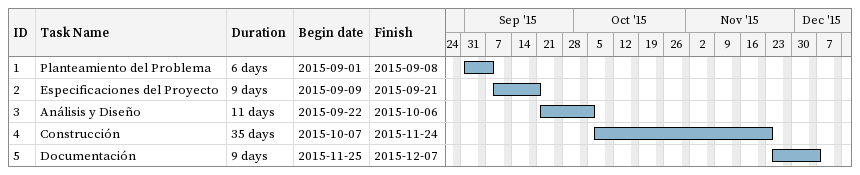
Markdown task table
| ID | Task | Duration | Start | Finish |
|---|---|---|---|---|
| 1 | Planteamiento del Problema | 6d | 2015-09-01 | 2015-09-08 |
| 2 | Especificaciones del Proyecto | 9d | 2015-09-09 | 2015-09-21 |
| 3 | Análisis y Diseño | 11d | 2015-09-22 | 2015-10-06 |
| 4 | Construcción | 35d | 2015-10-07 | 2015-11-24 |
| 5 | Documentación | 9d | 2015-11-25 | 2015-12-07 |
